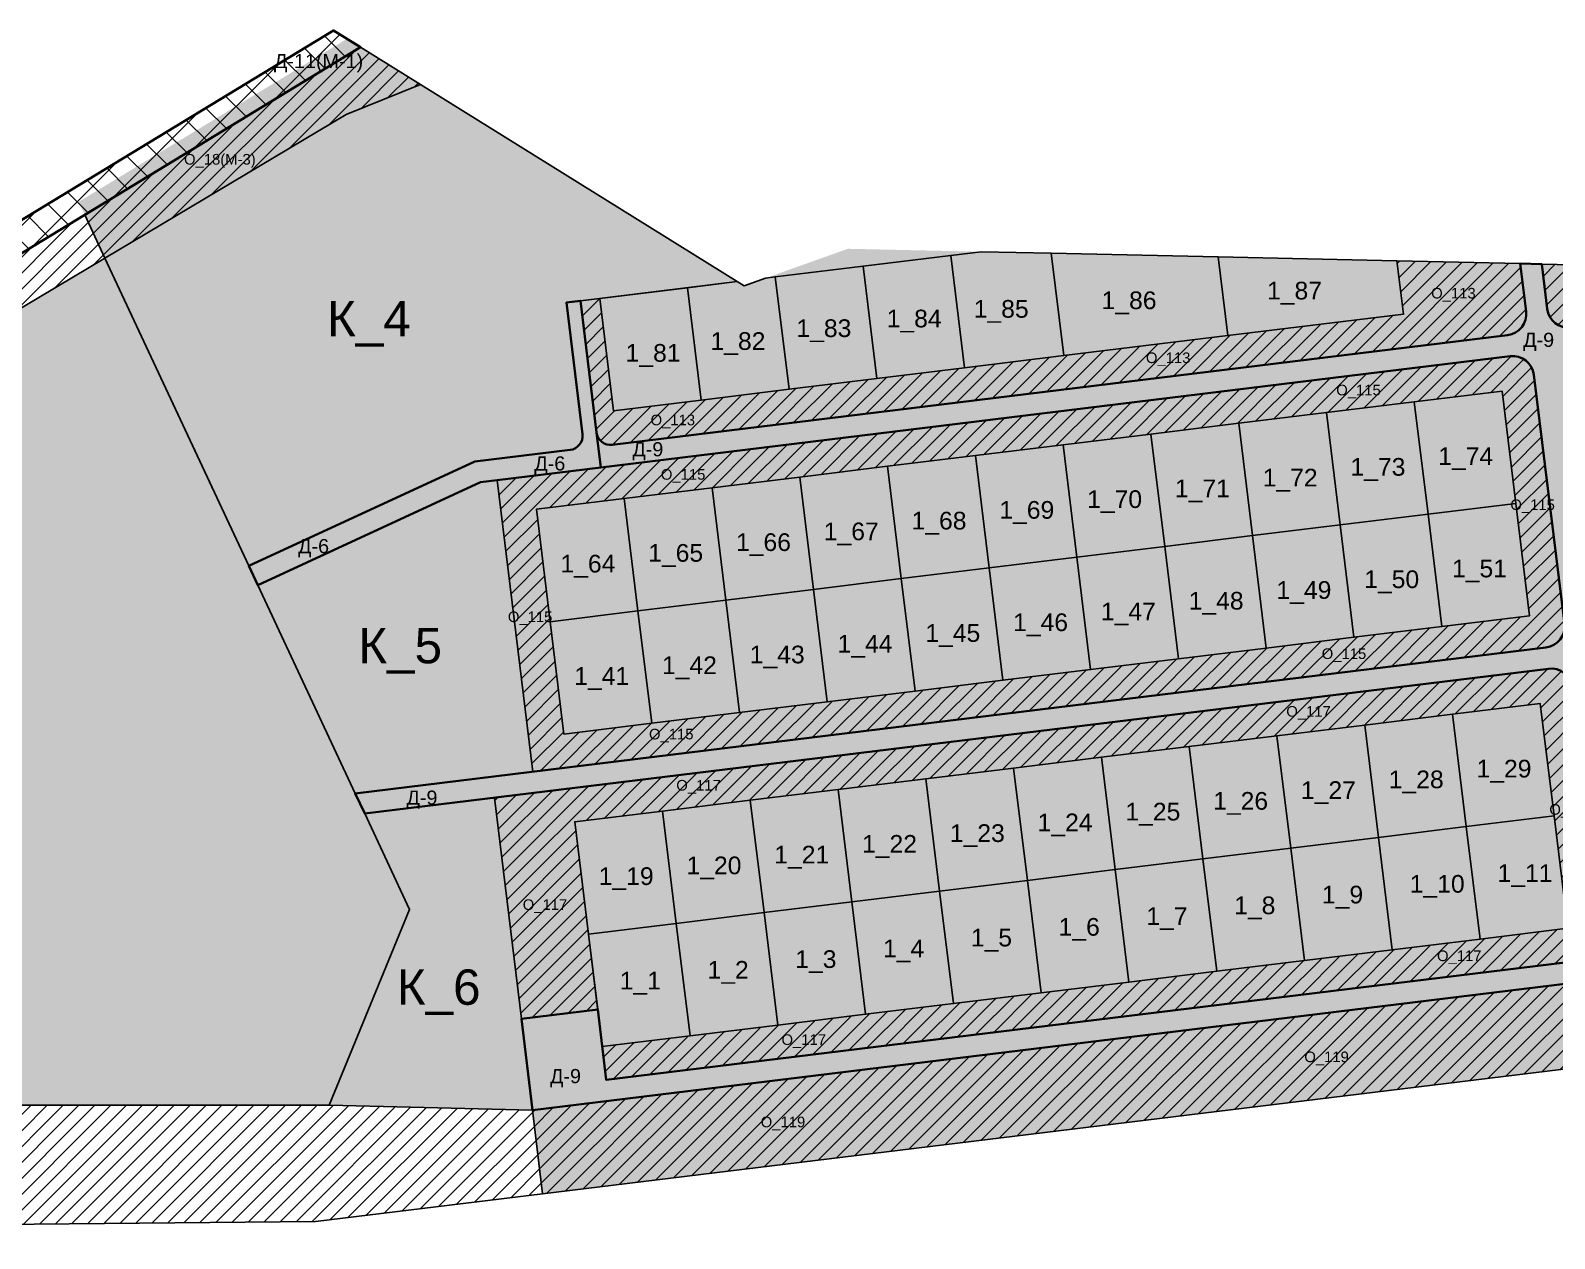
# Model space of a CAD drawing. Header units: millimetres. Extents: x 2242312 to 2245577, y 377443 to 382719.
# Drawn here: x 2244700.6 to 2245131.4, y 381053.5 to 381395 of the extents above; entities that cross this region are included whole.
import ezdxf

# ---------------------------------------------------------------- set-up
doc = ezdxf.new("R2010")
doc.units = ezdxf.units.MM
for name, color, linetype in [('подписи_участок_дорога', 250, 'Continuous'), ('подписи_участок_индивидуалка', 250, 'Continuous'), ('подписи_участок_коммерция', 250, 'Continuous'), ('подписи_участок_прочее', 250, 'Continuous'), ('участок_коммерческая', 5, 'Continuous'), ('участок_муниципалитет_общего_пользования', 5, 'Continuous'), ('участок_собственность_общего_пользования', 5, 'Continuous'), ('участок_социалка', 5, 'Continuous')]:
    doc.layers.add(name, color=color, linetype=linetype)
doc.layers.add('Участки_зона_Ж_1_1_18_08_035001_228', color=7, linetype='Continuous', true_color=0x000000)
doc.layers.add('участок_муниципалитет_дороги', color=141, linetype='Continuous', lineweight=35)
doc.layers.add('участок_собственность_дороги', color=4, linetype='Continuous', lineweight=35)
for name, color, linetype, transparency in [('штриховка ИЖС', 171, 'Continuous', 0.4), ('штриховка коммерция', 6, 'Continuous', 0.4), ('штриховка собственность общего пользования', 3, 'Continuous', 0.4), ('штриховка социалка', 20, 'Continuous', 0.4), ('штриховка_муниципалитет_дорога', 250, 'Continuous', 0.4), ('штриховка_муниципалитет_общего_пользования', 250, 'Continuous', 0.4), ('штриховка_собственность_дорога', 165, 'Continuous', 0.4), ('штриховка_участки_18_08_035001_228', 211, 'Continuous', 0.4)]:
    doc.layers.add(name, color=color, linetype=linetype, transparency=transparency)
doc.styles.get("Standard").update_dxf_attribs({"font": 'arial.ttf'})
pattern_1 = [(45, (0, 0), (-2.245064030267288, 2.245064030267288), [])]

msp = doc.modelspace()

# ---------------------------------------------------------------- hatches: boundary and pattern name
at = {"layer": 'штриховка ИЖС'}
h = msp.add_hatch(color=256, dxfattribs=at)
h.dxf.hatch_style = 1
h.paths.add_polyline_path([(2244714.231322432, 381346.5471019936), (2244790.066279856, 381392.6272068298), (2244810.87, 381379.6900000001), (2244902.319999999, 381322.8200000001), (2244931.689999999, 381333.2800000001), (2244934.469125163, 381333.2189593782), (2245300.640213776, 381325.17638855), (2245463.47, 381321.6), (2245448.45, 381139.72), (2244845.357467257, 381066.1298042504), (2244831.813704893, 381178.0879577319), (2244795.092087848, 381173.5901803936), (2244792.420237657, 381179.3077626937), (2244764.898874579, 381238.1718745364), (2244762.355728184, 381243.6131528653), (2244721.661553262, 381330.6544797303)])
at = {"layer": 'штриховка коммерция'}
h = msp.add_hatch(color=256, dxfattribs=at)
h.dxf.hatch_style = 1
edge = h.paths.add_edge_path()
edge.add_line((2244762.355786163, 381243.6130288529), (2244721.661461683, 381330.654425175))
edge.add_line((2244721.661461683, 381330.654425175), (2244789.839999999, 381371.2700000001))
edge.add_line((2244789.839999999, 381371.2700000001), (2244810.87, 381379.6900000001))
edge.add_line((2244810.87, 381379.6900000001), (2244900.407104632, 381324.0095720018))
edge.add_line((2244900.407104632, 381324.0095720018), (2244856.054937835, 381318.5771813072))
edge.add_line((2244856.054937835, 381318.5771813072), (2244852.084608624, 381318.0908830941))
edge.add_line((2244852.084608624, 381318.0908830941), (2244856.643654374, 381280.8690467368))
edge.add_arc((2244852.673325163, 381280.3827485228), 3.999999999675701, -83.0170167738508, 6.9829832506558205, ccw=False)
edge.add_line((2244853.159623375, 381276.4124193114), (2244826.187004702, 381273.1087294744))
edge.add_line((2244826.187004702, 381273.1087294744), (2244762.355786163, 381243.6130288529))
h = msp.add_hatch(color=256, dxfattribs=at)
h.dxf.hatch_style = 1
h.paths.add_polyline_path([(2244792.420237657, 381179.3077626937), (2244764.89887865, 381238.1718658283), (2244827.850287614, 381267.2676147314), (2244832.548551183, 381267.8430725982), (2244842.639239105, 381185.4587414592)])
h = msp.add_hatch(color=256, dxfattribs=at)
h.dxf.hatch_style = 1
h.paths.add_polyline_path([(2244784.993645554, 381091.1471927697), (2244807.775518267, 381146.4609902448), (2244795.092087848, 381173.5901803936), (2244831.813704893, 381178.0879577319), (2244839.37976686, 381115.5438651668), (2244842.540705241, 381089.7367253253)])
at = {"layer": 'штриховка собственность общего пользования'}
h = msp.add_hatch(dxfattribs=at)
h.set_pattern_fill('ANSI31', color=256)
h.set_pattern_definition(pattern_1)
edge = h.paths.add_edge_path()
edge.add_line((2244856.054937835, 381318.5771813072), (2244861.514140502, 381319.2458413503))
edge.add_line((2244861.514140502, 381319.2458413503), (2244865.404526207, 381287.4832076581))
edge.add_line((2244865.404526207, 381287.4832076581), (2244890.219083779, 381290.5225714904))
edge.add_line((2244890.219083779, 381290.5225714904), (2244915.033641351, 381293.5619353226))
edge.add_line((2244915.033641351, 381293.5619353226), (2244939.848198923, 381296.6012991549))
edge.add_line((2244939.848198923, 381296.6012991549), (2244964.662756495, 381299.6406629871))
edge.add_line((2244964.662756495, 381299.6406629871), (2244992.685485459, 381303.0729735834))
edge.add_line((2244992.685485459, 381303.0729735834), (2245039.10642921, 381308.7587544838))
edge.add_line((2245039.10642921, 381308.7587544838), (2245088.735544354, 381314.8374821484))
edge.add_line((2245088.735544354, 381314.8374821484), (2245086.894180295, 381329.8711000304))
edge.add_line((2245086.894180295, 381329.8711000304), (2245121.745761547, 381329.1056209432))
edge.add_line((2245121.745761547, 381329.1056209432), (2245123.40514474, 381315.5577661783))
edge.add_arc((2245117.449650923, 381314.8283188585), 5.999999999823613, -83.0170167585041, 6.982983238253212, ccw=False)
edge.add_line((2245118.179098243, 381308.8728250414), (2244865.070611005, 381277.8713139505))
edge.add_arc((2244864.584312791, 381281.841643162), 4.000000000045913, 186.983604763028, 276.9829832390863, ccw=False)
edge.add_line((2244860.613988855, 381281.3553018801), (2244856.054937835, 381318.5771813072))
h = msp.add_hatch(dxfattribs=at)
h.set_pattern_fill('ANSI31', color=256)
h.set_pattern_definition(pattern_1)
edge = h.paths.add_edge_path()
edge.add_line((2245127.806906113, 381328.9724941454), (2245129.360638556, 381316.2872134969))
edge.add_arc((2245135.316132374, 381317.0166608168), 6.000000000307049, 186.9829832393677, 276.9829832365415)
edge.add_line((2245136.045579693, 381311.0611669992), (2245258.792089362, 381326.0955395018))
edge.add_line((2245258.792089362, 381326.0955395018), (2245127.806906113, 381328.9724941454))
h = msp.add_hatch(dxfattribs=at)
h.set_pattern_fill('ANSI31', color=256)
h.set_pattern_definition(pattern_1)
edge = h.paths.add_edge_path()
edge.add_line((2244832.548551183, 381267.8430725982), (2245118.908545569, 381302.9173312234))
edge.add_arc((2245119.637992889, 381296.9618374068), 5.999999999289476, 6.982983231632488, 96.98298323775788, ccw=False)
edge.add_line((2245125.593486706, 381297.6912847258), (2245134.225279983, 381227.2179412222))
edge.add_arc((2245128.269786166, 381226.4884939021), 5.999999999858995, -83.01701675836892, 6.982983241011823, ccw=False)
edge.add_line((2245128.999233486, 381220.5330000851), (2244842.639239105, 381185.4587414592))
edge.add_line((2244842.639239105, 381185.4587414592), (2244832.548551183, 381267.8430725982))
h.paths.add_polyline_path([(2244843.629332467, 381259.6292862539), (2244868.443890039, 381262.6686500861), (2244893.258447611, 381265.7080139184), (2244918.073005183, 381268.7473777506), (2244942.887562755, 381271.7867415829), (2244967.702120327, 381274.8261054151), (2244992.516677899, 381277.8654692473), (2245017.331235471, 381280.9048330795), (2245042.145793043, 381283.9441969117), (2245066.960350615, 381286.9835607441), (2245091.774908186, 381290.0229245763), (2245116.589465758, 381293.0622884086), (2245120.479851463, 381261.2996547164), (2245124.370237169, 381229.5370210242), (2245099.555679597, 381226.4976571919), (2245074.741122025, 381223.4582933597), (2245049.926564453, 381220.4189295275), (2245025.112006881, 381217.3795656952), (2245000.297449309, 381214.3402018629), (2244975.482891737, 381211.3008380307), (2244950.668334166, 381208.2614741985), (2244925.853776594, 381205.2221103662), (2244901.039219022, 381202.1827465339), (2244876.22466145, 381199.1433827017), (2244851.410103878, 381196.1040188695), (2244847.519718172, 381227.8666525616)], flags=16)
h = msp.add_hatch(dxfattribs=at)
h.set_pattern_fill('ANSI31', color=256)
h.set_pattern_definition(pattern_1)
edge = h.paths.add_edge_path()
edge.add_line((2244839.379766867, 381115.543865111), (2244831.813704893, 381178.0879577319))
edge.add_line((2244831.813704893, 381178.0879577319), (2245129.728680827, 381214.5775062687))
edge.add_arc((2245130.458128146, 381208.6220124512), 6.000000000156115, 6.9829832338505184, 96.9829832367443, ccw=False)
edge.add_line((2245136.413621964, 381209.3514597706), (2245145.04541524, 381138.8781162669))
edge.add_arc((2245139.08992142, 381138.14866895), 6.000000002243027, -83.01701673920593, 6.982983207423615, ccw=False)
edge.add_line((2245139.819368743, 381132.1931751305), (2244863.385197377, 381098.3346620358))
edge.add_line((2244863.385197377, 381098.3346620358), (2244862.230239121, 381107.764193913))
edge.add_line((2244862.230239121, 381107.764193913), (2244887.044796693, 381110.8035577453))
edge.add_line((2244887.044796693, 381110.8035577453), (2244911.859354265, 381113.8429215775))
edge.add_line((2244911.859354265, 381113.8429215775), (2244936.673911836, 381116.8822854097))
edge.add_line((2244936.673911836, 381116.8822854097), (2244961.488469408, 381119.921649242))
edge.add_line((2244961.488469408, 381119.921649242), (2244986.30302698, 381122.9610130743))
edge.add_line((2244986.30302698, 381122.9610130743), (2245011.117584552, 381126.0003769065))
edge.add_line((2245011.117584552, 381126.0003769065), (2245035.932142124, 381129.0397407387))
edge.add_line((2245035.932142124, 381129.0397407387), (2245060.746699696, 381132.079104571))
edge.add_line((2245060.746699696, 381132.079104571), (2245085.561257268, 381135.1184684033))
edge.add_line((2245085.561257268, 381135.1184684033), (2245110.37581484, 381138.1578322355))
edge.add_line((2245110.37581484, 381138.1578322355), (2245135.190372412, 381141.1971960678))
edge.add_line((2245135.190372412, 381141.1971960678), (2245131.299986707, 381172.95982976))
edge.add_line((2245131.299986707, 381172.95982976), (2245127.409601001, 381204.7224634522))
edge.add_line((2245127.409601001, 381204.7224634522), (2245102.595043429, 381201.6830996199))
edge.add_line((2245102.595043429, 381201.6830996199), (2245077.780485857, 381198.6437357877))
edge.add_line((2245077.780485857, 381198.6437357877), (2245052.965928285, 381195.6043719554))
edge.add_line((2245052.965928285, 381195.6043719554), (2245028.151370713, 381192.5650081232))
edge.add_line((2245028.151370713, 381192.5650081232), (2245003.336813142, 381189.525644291))
edge.add_line((2245003.336813142, 381189.525644291), (2244978.52225557, 381186.4862804587))
edge.add_line((2244978.52225557, 381186.4862804587), (2244953.707697998, 381183.4469166264))
edge.add_line((2244953.707697998, 381183.4469166264), (2244928.893140426, 381180.4075527942))
edge.add_line((2244928.893140426, 381180.4075527942), (2244904.078582854, 381177.3681889619))
edge.add_line((2244904.078582854, 381177.3681889619), (2244879.264025282, 381174.3288251297))
edge.add_line((2244879.264025282, 381174.3288251297), (2244854.44946771, 381171.2894612974))
edge.add_line((2244854.44946771, 381171.2894612974), (2244858.339853415, 381139.5268276052))
edge.add_line((2244858.339853415, 381139.5268276052), (2244860.953706311, 381118.1863080934))
edge.add_line((2244860.953706311, 381118.1863080934), (2244839.379766867, 381115.543865111))
h = msp.add_hatch(dxfattribs=at)
h.set_pattern_fill('ANSI31', color=256)
h.set_pattern_definition(pattern_1)
edge = h.paths.add_edge_path()
edge.add_line((2244842.502268618, 381089.7320174887), (2245140.548816061, 381126.2376813111))
edge.add_arc((2245141.27826338, 381120.2821874936), 6.000000000156115, 6.98298323495402, 96.9829832367443, ccw=False)
edge.add_line((2245147.233757198, 381121.0116348131), (2245149.411594822, 381103.2309148614))
edge.add_line((2245149.411594822, 381103.2309148614), (2244845.357467257, 381066.1298042504))
edge.add_line((2244845.357467257, 381066.1298042504), (2244842.502268618, 381089.7320174887))
h = msp.add_hatch(dxfattribs=at)
h.set_pattern_fill('ANSI31', color=256)
h.set_pattern_definition(pattern_1)
h.paths.add_polyline_path([(2244443, 381055.1), (2244447.534969492, 381064.6489751211), (2244546.164797288, 381064.6489751211), (2244546.164797288, 381091.1471927697), (2244784.993645554, 381091.1471927697), (2244842.502268618, 381089.7320174887), (2244845.357467257, 381066.1298042504), (2244781.19, 381058.3)])
at = {"layer": 'штриховка социалка'}
h = msp.add_hatch(color=256, dxfattribs=at)
h.dxf.hatch_style = 1
h.paths.add_polyline_path([(2244546.164797288, 381091.1471927697), (2244546.164797288, 381223.5870957803), (2244555.99, 381231.9600000001), (2244721.661545073, 381330.654497245), (2244758.119921228, 381252.6716989835), (2244762.355162552, 381243.6127406889), (2244764.899535198, 381238.1721692805), (2244792.419072307, 381179.307619958), (2244795.092087534, 381173.5901810652), (2244807.775518267, 381146.4609902448), (2244784.993645554, 381091.1471927697)])
at = {"layer": 'штриховка_муниципалитет_дорога'}
h = msp.add_hatch(dxfattribs=at)
h.set_pattern_fill('ANSI37', color=256, scale=2)
h.set_pattern_definition([(45, (0, 0), (-4.490128060534577, 4.490128060534577), []), (135, (0, 0), (-4.490128060534577, -4.490128060534576), [])])
edge = h.paths.add_edge_path()
edge.add_line((2244129.74, 380385.7600000001), (2244115.747340867, 380391.1743343141))
edge.add_line((2244115.747340867, 380391.1743343141), (2244398.41, 380993.4300000001))
edge.add_line((2244398.41, 380993.4300000001), (2244397.781739837, 380993.4386911336))
edge.add_line((2244397.781739837, 380993.4386911336), (2244426.604894011, 381054.8642698567))
edge.add_line((2244426.604894011, 381054.8642698567), (2244430.79323288, 381063.7901194492))
edge.add_line((2244430.79323288, 381063.7901194492), (2244453.623815091, 381112.4448127009))
edge.add_line((2244453.623815091, 381112.4448127009), (2244506.416128261, 381224.9515275799))
edge.add_line((2244506.416128261, 381224.9515275799), (2244786.259426619, 381394.9945741733))
edge.add_line((2244786.259426619, 381394.9945741733), (2244793.873133094, 381390.259839487))
edge.add_line((2244793.873133094, 381390.259839487), (2244715.93545605, 381342.9020498722))
edge.add_line((2244715.93545605, 381342.9020498722), (2244617.117178093, 381282.8564417013))
edge.add_line((2244617.117178093, 381282.8564417013), (2244602.954905427, 381274.2509256654))
edge.add_line((2244602.954905427, 381274.2509256654), (2244546.164797288, 381239.7431741456))
edge.add_line((2244546.164797288, 381239.7431741456), (2244515.723519468, 381221.2459378238))
edge.add_line((2244515.723519468, 381221.2459378238), (2244497.584191132, 381182.5888660129))
edge.add_arc((2244502.110638538, 381180.4648894198), 5.000000268312463, 154.8622930057847, 249.0232355608563)
edge.add_line((2244500.320691849, 381175.7962607633), (2244497.470980354, 381169.7958181556))
edge.add_line((2244497.470980354, 381169.7958181556), (2244494.758130275, 381169.7958181556))
edge.add_arc((2244494.758130274, 381164.7958181567), 4.999999998835847, 89.99999998932783, 154.862295380947)
edge.add_line((2244490.231683024, 381166.9197944476), (2244437.761698335, 381055.1))
edge.add_line((2244437.761698335, 381055.1), (2244414.715800054, 381005.9864425261))
edge.add_arc((2244419.242247216, 381003.8624660466), 4.999999999596413, 154.8622929983649, 247.4395701327589)
edge.add_line((2244417.32395904, 380999.2450890347), (2244431.133513337, 380993.5079130025))
edge.add_line((2244431.133513337, 380993.5079130025), (2244414.96, 380993.7300000009))
edge.add_line((2244414.96, 380993.7300000009), (2244414.356928808, 380993.9805457835))
edge.add_arc((2244412.438640624, 380989.3631687747), 4.99999999975365, 67.43957003516843, 154.8622930036509)
edge.add_line((2244407.912193461, 380991.4871452539), (2244390.998781829, 380955.4426481494))
edge.add_line((2244390.998781829, 380955.4426481494), (2244368.887060037, 380908.3199321668))
edge.add_line((2244368.887060037, 380908.3199321668), (2244343.373534878, 380853.9475675793))
edge.add_line((2244343.373534878, 380853.9475675793), (2244321.261813072, 380806.8248516019))
edge.add_line((2244321.261813072, 380806.8248516019), (2244295.748244937, 380752.452395428))
edge.add_line((2244295.748244937, 380752.452395428), (2244273.636566106, 380705.3297710365))
edge.add_line((2244273.636566106, 380705.3297710365), (2244248.123040946, 380650.9574064476))
edge.add_line((2244248.123040946, 380650.9574064476), (2244226.01131914, 380603.834690471))
edge.add_line((2244226.01131914, 380603.834690471), (2244200.49779398, 380549.4623258827))
edge.add_line((2244200.49779398, 380549.4623258827), (2244178.386107777, 380502.3396857784))
edge.add_line((2244178.386107777, 380502.3396857784), (2244152.872526504, 380447.9672016079))
edge.add_line((2244152.872526504, 380447.9672016079), (2244140.115784433, 380420.7810630227))
edge.add_line((2244140.115784433, 380420.7810630227), (2244130.946686376, 380401.240621653))
edge.add_arc((2244139.999580699, 380396.9926686931), 9.999999998770056, 154.8622929909656, 218.0109391423848)
edge.add_line((2244132.120648753, 380390.8345495508), (2244129.74, 380385.7600000001))
at = {"layer": 'штриховка_муниципалитет_общего_пользования'}
h = msp.add_hatch(dxfattribs=at)
h.set_pattern_fill('ANSI31', color=256)
h.set_pattern_definition(pattern_1)
h.paths.add_polyline_path([(2244721.661553262, 381330.6544797304), (2244715.93545605, 381342.9020498723), (2244793.873133094, 381390.259839487), (2244810.870000001, 381379.6900000006), (2244789.839999999, 381371.2700000001)])
h = msp.add_hatch(dxfattribs=at)
h.set_pattern_fill('ANSI31', color=256)
h.set_pattern_definition(pattern_1)
h.paths.add_polyline_path([(2244546.164797288, 381223.5870957803), (2244546.164797288, 381239.7431741456), (2244715.93545605, 381342.9020498722), (2244721.66153368, 381330.6545216142), (2244555.99, 381231.9600000001)])
at = {"layer": 'штриховка_собственность_дорога'}
h = msp.add_hatch(color=256, dxfattribs=at)
h.dxf.hatch_style = 1
edge = h.paths.add_edge_path()
edge.add_line((2244860.61398358, 381281.3553449487), (2244861.829729112, 381271.4295219196))
edge.add_line((2244861.829729112, 381271.4295219196), (2245118.908545569, 381302.9173312234))
edge.add_arc((2245119.637992888, 381296.9618374061), 5.999999999926175, 6.982983237712574, 96.98298323253329, ccw=False)
edge.add_line((2245125.593486706, 381297.6912847258), (2245134.225279983, 381227.2179412222))
edge.add_arc((2245128.269786166, 381226.4884939023), 5.999999999837766, -83.01701675857169, 6.982983239356713, ccw=False)
edge.add_line((2245128.999233486, 381220.5330000851), (2244792.419072307, 381179.307619958))
edge.add_line((2244792.419072307, 381179.307619958), (2244795.092087848, 381173.5901803936))
edge.add_line((2244795.092087848, 381173.5901803936), (2245129.728680827, 381214.5775062687))
edge.add_arc((2245130.458128146, 381208.6220124514), 6.000000000040563, 6.982983238253212, 96.98298323687948, ccw=False)
edge.add_line((2245136.413621963, 381209.3514597712), (2245145.04541524, 381138.8781162669))
edge.add_arc((2245139.089921422, 381138.1486689477), 6.000000000215054, -83.01701675415791, 6.982983232195409, ccw=False)
edge.add_line((2245139.819368743, 381132.1931751305), (2244863.385197377, 381098.3346620358))
edge.add_line((2244863.385197377, 381098.3346620358), (2244860.953706311, 381118.1863080934))
edge.add_line((2244860.953706311, 381118.1863080934), (2244839.379766856, 381115.5438652002))
edge.add_line((2244839.379766856, 381115.5438652002), (2244842.502268618, 381089.7320174887))
edge.add_line((2244842.502268618, 381089.7320174887), (2245140.548816061, 381126.2376813112))
edge.add_arc((2245141.27826338, 381120.2821874939), 5.999999999983951, 6.982983232747074, 96.9829832324657, ccw=False)
edge.add_line((2245147.233757198, 381121.0116348131), (2245149.411594822, 381103.2309148614))
edge.add_line((2245149.411594822, 381103.2309148614), (2245155.367420461, 381103.9576530498))
edge.add_line((2245155.367420461, 381103.9576530498), (2245153.189251015, 381121.7410821323))
edge.add_arc((2245159.144744833, 381122.4705294514), 6.000000000207978, 96.98298324136078, 186.9829832316437, ccw=False)
edge.add_line((2245158.415297513, 381128.4260232687), (2245222.700147144, 381136.2998306649))
edge.add_line((2245222.700147144, 381136.2998306649), (2245451.821057866, 381180.5407726128))
edge.add_line((2245451.821057866, 381180.5407726128), (2245452.333879068, 381186.7506208326))
edge.add_line((2245452.333879068, 381186.7506208326), (2245221.765551827, 381142.2301973217))
edge.add_line((2245221.765551827, 381142.2301973217), (2245157.685850195, 381134.3815170881))
edge.add_arc((2245156.956402876, 381140.3370109054), 5.999999999926175, 186.9829832321954, 276.9829832325333, ccw=False)
edge.add_line((2245151.000909058, 381139.6075635862), (2245142.369115782, 381210.0809070894))
edge.add_arc((2245148.324609599, 381210.8103544092), 6.00000000028582, 96.98298324136078, 186.9829832377126, ccw=False)
edge.add_line((2245147.595162279, 381216.7658482264), (2245457.951817507, 381254.779292162))
edge.add_line((2245457.951817507, 381254.779292162), (2245458.456112804, 381260.8858985945))
edge.add_line((2245458.456112804, 381260.8858985945), (2245146.86571493, 381222.7213420402))
edge.add_arc((2245146.13626761, 381228.6768358575), 5.999999999983951, 186.982983238816, 276.9829832324657, ccw=False)
edge.add_line((2245140.180773793, 381227.9473885376), (2245131.548980516, 381298.4207320446))
edge.add_arc((2245137.504474333, 381299.1501793638), 5.999999999759924, 96.982983236947, 186.9829832332877, ccw=False)
edge.add_line((2245136.775027014, 381305.1056731811), (2245300.640213776, 381325.17638855))
edge.add_line((2245300.640213776, 381325.17638855), (2245258.792089362, 381326.0955395018))
edge.add_line((2245258.792089362, 381326.0955395018), (2245136.045579693, 381311.0611669991))
edge.add_arc((2245135.316132374, 381317.0166608164), 5.999999999983951, 186.9829832382643, 276.9829832324657, ccw=False)
edge.add_line((2245129.360638556, 381316.2872134966), (2245127.806906112, 381328.9724941454))
edge.add_line((2245127.806906112, 381328.9724941454), (2245121.745761547, 381329.1056209432))
edge.add_line((2245121.745761547, 381329.1056209432), (2245123.40514474, 381315.5577661783))
edge.add_arc((2245117.449650923, 381314.8283188585), 5.999999999823613, -83.0170167585041, 6.982983238253212, ccw=False)
edge.add_line((2245118.179098243, 381308.8728250414), (2244865.070611005, 381277.8713139505))
edge.add_arc((2244864.584312791, 381281.841643162), 3.999999999988137, 186.9829832390863, 276.98298323918766, ccw=False)
h = msp.add_hatch(color=256, dxfattribs=at)
h.dxf.hatch_style = 1
edge = h.paths.add_edge_path()
edge.add_line((2244764.89887865, 381238.1718658283), (2244762.355162552, 381243.6127406889))
edge.add_line((2244762.355162552, 381243.6127406889), (2244826.187004702, 381273.1087294744))
edge.add_line((2244826.187004702, 381273.1087294744), (2244853.159623375, 381276.4124193114))
edge.add_arc((2244852.673325163, 381280.3827485223), 3.99999999924054, 276.9829832203395, 366.9829832473288)
edge.add_line((2244856.643654374, 381280.869046736), (2244852.084608624, 381318.0908830941))
edge.add_line((2244852.084608624, 381318.0908830941), (2244856.054937835, 381318.5771813072))
edge.add_line((2244856.054937835, 381318.5771813072), (2244860.613988855, 381281.3553018801))
edge.add_line((2244860.613988855, 381281.3553018801), (2244861.829729112, 381271.4295219196))
edge.add_line((2244861.829729112, 381271.4295219196), (2244832.548551183, 381267.8430725982))
edge.add_line((2244832.548551183, 381267.8430725982), (2244827.850287614, 381267.2676147314))
edge.add_line((2244827.850287614, 381267.2676147314), (2244764.89887865, 381238.1718658283))
at = {"layer": 'штриховка_участки_18_08_035001_228'}
h = msp.add_hatch(color=256, dxfattribs=at)
h.dxf.hatch_style = 1
h.paths.add_polyline_path([(2244886.328698074, 381322.2852051826), (2244900.407104632, 381324.0095720018), (2244902.319999999, 381322.8200000001), (2244908.413697315, 381324.9902442604), (2244911.143255645, 381325.3245690148), (2244915.033641351, 381293.5619353226), (2244890.219083779, 381290.5225714904)])
h.paths.add_polyline_path([(2244865.404526207, 381287.4832076581), (2244861.514140502, 381319.2458413503), (2244886.328698074, 381322.2852051826), (2244890.219083779, 381290.5225714904)])
h.paths.add_polyline_path([(2244935.957813217, 381328.363932847), (2244960.772370789, 381331.4032966793), (2244964.662756495, 381299.6406629871), (2244939.848198923, 381296.6012991549)])
h.paths.add_polyline_path([(2244911.143255645, 381325.3245690148), (2244935.957813217, 381328.3639328471), (2244939.848198923, 381296.6012991549), (2244915.033641351, 381293.5619353227)])
h.paths.add_polyline_path([(2244989.140188711, 381332.0181657751), (2245036.384642249, 381330.980490012), (2245039.10642921, 381308.7587544838), (2244992.685485459, 381303.0729735834)])
h.paths.add_polyline_path([(2244960.772370789, 381331.4032966793), (2244969.342562174, 381332.4530002517), (2244989.140188711, 381332.0181657751), (2244992.685485459, 381303.0729735834), (2244964.662756495, 381299.6406629871)])
h.paths.add_polyline_path([(2245039.10642921, 381308.7587544838), (2245036.384642249, 381330.980490012), (2245086.894180295, 381329.8711000304), (2245088.735544354, 381314.8374821484)])
h = msp.add_hatch(color=256, dxfattribs=at)
h.dxf.hatch_style = 1
h.paths.add_polyline_path([(2244847.519718172, 381227.8666525617), (2244843.629332467, 381259.6292862539), (2244868.443890039, 381262.6686500862), (2244872.334275744, 381230.9060163939)])
h.paths.add_polyline_path([(2244851.410103878, 381196.1040188695), (2244847.519718172, 381227.8666525616), (2244872.334275744, 381230.9060163939), (2244876.22466145, 381199.1433827017)])
h.paths.add_polyline_path([(2244872.334275744, 381230.9060163939), (2244897.148833316, 381233.9453802261), (2244901.039219022, 381202.1827465339), (2244876.22466145, 381199.1433827017)])
h.paths.add_polyline_path([(2244897.148833316, 381233.9453802261), (2244921.963390888, 381236.9847440584), (2244925.853776594, 381205.2221103662), (2244901.039219022, 381202.1827465339)])
h.paths.add_polyline_path([(2244921.963390888, 381236.9847440584), (2244946.77794846, 381240.0241078907), (2244950.668334166, 381208.2614741984), (2244925.853776594, 381205.2221103662)])
h.paths.add_polyline_path([(2244946.77794846, 381240.0241078906), (2244971.592506032, 381243.0634717229), (2244975.482891737, 381211.3008380307), (2244950.668334166, 381208.2614741984)])
h.paths.add_polyline_path([(2244971.592506032, 381243.0634717229), (2244996.407063604, 381246.1028355552), (2245000.297449309, 381214.3402018629), (2244975.482891737, 381211.3008380307)])
h.paths.add_polyline_path([(2244996.407063604, 381246.1028355552), (2245021.221621176, 381249.1421993874), (2245025.112006881, 381217.3795656952), (2245000.297449309, 381214.340201863)])
h.paths.add_polyline_path([(2245021.221621176, 381249.1421993874), (2245046.036178748, 381252.1815632197), (2245049.926564453, 381220.4189295275), (2245025.112006881, 381217.3795656952)])
h.paths.add_polyline_path([(2245091.774908186, 381290.0229245764), (2245116.589465758, 381293.0622884086), (2245120.479851463, 381261.2996547164), (2245095.665293891, 381258.2602908841)])
h.paths.add_polyline_path([(2245066.960350615, 381286.9835607441), (2245091.774908186, 381290.0229245764), (2245095.665293891, 381258.2602908841), (2245070.85073632, 381255.2209270519)])
h.paths.add_polyline_path([(2245042.145793043, 381283.9441969117), (2245066.960350615, 381286.9835607441), (2245070.85073632, 381255.2209270519), (2245046.036178748, 381252.1815632197)])
h.paths.add_polyline_path([(2245095.665293891, 381258.2602908841), (2245120.479851463, 381261.2996547164), (2245124.370237169, 381229.5370210242), (2245099.555679597, 381226.4976571919)])
h.paths.add_polyline_path([(2245070.85073632, 381255.2209270519), (2245095.665293891, 381258.2602908841), (2245099.555679597, 381226.4976571919), (2245074.741122025, 381223.4582933597)])
h.paths.add_polyline_path([(2245046.036178748, 381252.1815632196), (2245070.85073632, 381255.2209270519), (2245074.741122025, 381223.4582933597), (2245049.926564453, 381220.4189295275)])
h.paths.add_polyline_path([(2245017.331235471, 381280.9048330795), (2245042.145793043, 381283.9441969117), (2245046.036178748, 381252.1815632197), (2245021.221621176, 381249.1421993874)])
h.paths.add_polyline_path([(2244992.516677899, 381277.8654692473), (2245017.331235471, 381280.9048330795), (2245021.221621176, 381249.1421993874), (2244996.407063604, 381246.102835555)])
h.paths.add_polyline_path([(2244967.702120327, 381274.8261054151), (2244992.516677899, 381277.8654692473), (2244996.407063604, 381246.1028355552), (2244971.592506032, 381243.0634717229)])
h.paths.add_polyline_path([(2244942.887562755, 381271.7867415829), (2244967.702120327, 381274.8261054151), (2244971.592506032, 381243.0634717229), (2244946.77794846, 381240.0241078906)])
h.paths.add_polyline_path([(2244918.073005183, 381268.7473777506), (2244942.887562755, 381271.7867415829), (2244946.77794846, 381240.0241078907), (2244921.963390888, 381236.9847440584)])
h.paths.add_polyline_path([(2244893.258447611, 381265.7080139184), (2244918.073005183, 381268.7473777506), (2244921.963390888, 381236.9847440584), (2244897.148833316, 381233.9453802261)])
h.paths.add_polyline_path([(2244872.334275744, 381230.9060163939), (2244868.443890039, 381262.6686500861), (2244893.258447611, 381265.7080139184), (2244897.148833316, 381233.9453802261)])
h = msp.add_hatch(color=256, dxfattribs=at)
h.dxf.hatch_style = 1
h.paths.add_polyline_path([(2244858.339853415, 381139.5268276052), (2244854.44946771, 381171.2894612974), (2244879.264025282, 381174.3288251297), (2244883.154410987, 381142.5661914375)])
h.paths.add_polyline_path([(2244879.264025282, 381174.3288251297), (2244904.078582854, 381177.3681889619), (2244907.968968559, 381145.6055552698), (2244883.154410987, 381142.5661914375)])
h.paths.add_polyline_path([(2244904.078582854, 381177.3681889619), (2244928.893140426, 381180.4075527942), (2244932.783526131, 381148.644919102), (2244907.968968559, 381145.6055552698)])
h.paths.add_polyline_path([(2244928.893140426, 381180.4075527942), (2244953.707697998, 381183.4469166265), (2244957.598083703, 381151.6842829342), (2244932.783526131, 381148.644919102)])
h.paths.add_polyline_path([(2244953.707697998, 381183.4469166264), (2244978.52225557, 381186.4862804589), (2244982.412641275, 381154.7236467664), (2244957.598083703, 381151.6842829342)])
h.paths.add_polyline_path([(2244978.52225557, 381186.4862804589), (2245003.336813142, 381189.5256442913), (2245007.227198847, 381157.7630105987), (2244982.412641275, 381154.7236467664)])
h.paths.add_polyline_path([(2245003.336813142, 381189.525644291), (2245028.151370713, 381192.5650081232), (2245032.041756419, 381160.802374431), (2245007.227198847, 381157.7630105988)])
h.paths.add_polyline_path([(2245028.151370713, 381192.5650081232), (2245052.965928285, 381195.6043719554), (2245056.85631399, 381163.8417382632), (2245032.041756419, 381160.802374431)])
h.paths.add_polyline_path([(2245052.965928285, 381195.6043719554), (2245077.780485857, 381198.6437357877), (2245081.670871562, 381166.8811020955), (2245056.85631399, 381163.8417382632)])
h.paths.add_polyline_path([(2245077.780485857, 381198.6437357877), (2245102.595043429, 381201.6830996199), (2245106.485429134, 381169.9204659277), (2245081.670871562, 381166.8811020955)])
h.paths.add_polyline_path([(2245102.595043429, 381201.6830996199), (2245127.409601001, 381204.7224634522), (2245131.299986706, 381172.95982976), (2245106.485429134, 381169.9204659277)])
h.paths.add_polyline_path([(2245110.37581484, 381138.1578322355), (2245085.561257268, 381135.1184684033), (2245081.670871562, 381166.8811020955), (2245106.485429134, 381169.9204659277)])
h.paths.add_polyline_path([(2245135.190372412, 381141.1971960678), (2245110.37581484, 381138.1578322355), (2245106.485429134, 381169.9204659277), (2245131.299986706, 381172.95982976)])
h.paths.add_polyline_path([(2245060.746699696, 381132.079104571), (2245056.85631399, 381163.8417382632), (2245081.670871562, 381166.8811020955), (2245085.561257268, 381135.1184684033)])
h.paths.add_polyline_path([(2245032.041756419, 381160.802374431), (2245056.85631399, 381163.8417382632), (2245060.746699696, 381132.079104571), (2245035.932142124, 381129.0397407387)])
h.paths.add_polyline_path([(2245007.227198847, 381157.7630105987), (2245032.041756419, 381160.802374431), (2245035.932142124, 381129.0397407387), (2245011.117584552, 381126.0003769065)])
h.paths.add_polyline_path([(2244982.412641275, 381154.7236467664), (2245007.227198847, 381157.7630105987), (2245011.117584552, 381126.0003769065), (2244986.30302698, 381122.9610130743)])
h.paths.add_polyline_path([(2244957.598083703, 381151.6842829342), (2244982.412641275, 381154.7236467664), (2244986.30302698, 381122.9610130743), (2244961.488469408, 381119.921649242)])
h.paths.add_polyline_path([(2244932.783526131, 381148.644919102), (2244957.598083703, 381151.6842829342), (2244961.488469408, 381119.921649242), (2244936.673911836, 381116.8822854097)])
h.paths.add_polyline_path([(2244907.968968559, 381145.6055552698), (2244932.783526131, 381148.644919102), (2244936.673911836, 381116.8822854098), (2244911.859354265, 381113.8429215775)])
h.paths.add_polyline_path([(2244883.154410987, 381142.5661914375), (2244907.968968559, 381145.6055552698), (2244911.859354265, 381113.8429215775), (2244887.044796693, 381110.8035577453)])
h.paths.add_polyline_path([(2244858.339853415, 381139.5268276052), (2244883.154410987, 381142.5661914375), (2244887.044796693, 381110.8035577453), (2244862.230239121, 381107.764193913)])

# ---------------------------------------------------------------- linework, layer by layer
at = {"layer": 'Участки_зона_Ж_1_1_18_08_035001_228'}
for points in [[(2244935.957813217, 381328.363932847), (2244960.772370789, 381331.4032966793), (2244964.662756495, 381299.6406629871), (2244939.848198923, 381296.6012991549)], [(2244960.772370789, 381331.4032966793), (2244969.342562174, 381332.4530002517), (2244989.140188711, 381332.0181657751), (2244992.685485459, 381303.0729735834), (2244964.662756495, 381299.6406629871)], [(2244989.140188711, 381332.0181657751), (2245036.384642249, 381330.980490012), (2245039.10642921, 381308.7587544838), (2244992.685485459, 381303.0729735834)], [(2245039.10642921, 381308.7587544838), (2245036.384642249, 381330.980490012), (2245086.894180295, 381329.8711000304), (2245088.735544354, 381314.8374821484)], [(2244911.143255645, 381325.3245690148), (2244935.957813217, 381328.3639328471), (2244939.848198923, 381296.6012991549), (2244915.033641351, 381293.5619353227)], [(2244865.404526207, 381287.4832076581), (2244861.514140502, 381319.2458413503), (2244886.328698074, 381322.2852051826), (2244890.219083779, 381290.5225714904)], [(2244886.328698074, 381322.2852051826), (2244900.407104632, 381324.0095720018), (2244902.319999999, 381322.8200000001), (2244908.413697315, 381324.9902442604), (2244911.143255645, 381325.3245690148), (2244915.033641351, 381293.5619353226), (2244890.219083779, 381290.5225714904)], [(2245091.774908186, 381290.0229245764), (2245116.589465758, 381293.0622884086), (2245120.479851463, 381261.2996547164), (2245095.665293891, 381258.2602908841)], [(2245066.960350615, 381286.9835607441), (2245091.774908186, 381290.0229245764), (2245095.665293891, 381258.2602908841), (2245070.85073632, 381255.2209270519)], [(2245017.331235471, 381280.9048330795), (2245042.145793043, 381283.9441969117), (2245046.036178748, 381252.1815632197), (2245021.221621176, 381249.1421993874)], [(2245042.145793043, 381283.9441969117), (2245066.960350615, 381286.9835607441), (2245070.85073632, 381255.2209270519), (2245046.036178748, 381252.1815632197)], [(2244992.516677899, 381277.8654692473), (2245017.331235471, 381280.9048330795), (2245021.221621176, 381249.1421993874), (2244996.407063604, 381246.102835555)], [(2244942.887562755, 381271.7867415829), (2244967.702120327, 381274.8261054151), (2244971.592506032, 381243.0634717229), (2244946.77794846, 381240.0241078906)], [(2244967.702120327, 381274.8261054151), (2244992.516677899, 381277.8654692473), (2244996.407063604, 381246.1028355552), (2244971.592506032, 381243.0634717229)], [(2244918.073005183, 381268.7473777506), (2244942.887562755, 381271.7867415829), (2244946.77794846, 381240.0241078907), (2244921.963390888, 381236.9847440584)], [(2244893.258447611, 381265.7080139184), (2244918.073005183, 381268.7473777506), (2244921.963390888, 381236.9847440584), (2244897.148833316, 381233.9453802261)], [(2244847.519718172, 381227.8666525617), (2244843.629332467, 381259.6292862539), (2244868.443890039, 381262.6686500862), (2244872.334275744, 381230.9060163939)], [(2244872.334275744, 381230.9060163939), (2244868.443890039, 381262.6686500861), (2244893.258447611, 381265.7080139184), (2244897.148833316, 381233.9453802261)], [(2245070.85073632, 381255.2209270519), (2245095.665293891, 381258.2602908841), (2245099.555679597, 381226.4976571919), (2245074.741122025, 381223.4582933597)], [(2245095.665293891, 381258.2602908841), (2245120.479851463, 381261.2996547164), (2245124.370237169, 381229.5370210242), (2245099.555679597, 381226.4976571919)], [(2245046.036178748, 381252.1815632196), (2245070.85073632, 381255.2209270519), (2245074.741122025, 381223.4582933597), (2245049.926564453, 381220.4189295275)], [(2244996.407063604, 381246.1028355552), (2245021.221621176, 381249.1421993874), (2245025.112006881, 381217.3795656952), (2245000.297449309, 381214.340201863)], [(2245021.221621176, 381249.1421993874), (2245046.036178748, 381252.1815632197), (2245049.926564453, 381220.4189295275), (2245025.112006881, 381217.3795656952)], [(2244971.592506032, 381243.0634717229), (2244996.407063604, 381246.1028355552), (2245000.297449309, 381214.3402018629), (2244975.482891737, 381211.3008380307)], [(2244946.77794846, 381240.0241078906), (2244971.592506032, 381243.0634717229), (2244975.482891737, 381211.3008380307), (2244950.668334166, 381208.2614741984)], [(2244897.148833316, 381233.9453802261), (2244921.963390888, 381236.9847440584), (2244925.853776594, 381205.2221103662), (2244901.039219022, 381202.1827465339)], [(2244921.963390888, 381236.9847440584), (2244946.77794846, 381240.0241078907), (2244950.668334166, 381208.2614741984), (2244925.853776594, 381205.2221103662)], [(2244872.334275744, 381230.9060163939), (2244897.148833316, 381233.9453802261), (2244901.039219022, 381202.1827465339), (2244876.22466145, 381199.1433827017)], [(2244851.410103878, 381196.1040188695), (2244847.519718172, 381227.8666525616), (2244872.334275744, 381230.9060163939), (2244876.22466145, 381199.1433827017)], [(2245077.780485857, 381198.6437357877), (2245102.595043429, 381201.6830996199), (2245106.485429134, 381169.9204659277), (2245081.670871562, 381166.8811020955)], [(2245102.595043429, 381201.6830996199), (2245127.409601001, 381204.7224634522), (2245131.299986706, 381172.95982976), (2245106.485429134, 381169.9204659277)], [(2245052.965928285, 381195.6043719554), (2245077.780485857, 381198.6437357877), (2245081.670871562, 381166.8811020955), (2245056.85631399, 381163.8417382632)], [(2245028.151370713, 381192.5650081232), (2245052.965928285, 381195.6043719554), (2245056.85631399, 381163.8417382632), (2245032.041756419, 381160.802374431)], [(2244978.52225557, 381186.4862804589), (2245003.336813142, 381189.5256442913), (2245007.227198847, 381157.7630105987), (2244982.412641275, 381154.7236467664)], [(2245003.336813142, 381189.525644291), (2245028.151370713, 381192.5650081232), (2245032.041756419, 381160.802374431), (2245007.227198847, 381157.7630105988)], [(2244953.707697998, 381183.4469166264), (2244978.52225557, 381186.4862804589), (2244982.412641275, 381154.7236467664), (2244957.598083703, 381151.6842829342)], [(2244904.078582854, 381177.3681889619), (2244928.893140426, 381180.4075527942), (2244932.783526131, 381148.644919102), (2244907.968968559, 381145.6055552698)], [(2244928.893140426, 381180.4075527942), (2244953.707697998, 381183.4469166265), (2244957.598083703, 381151.6842829342), (2244932.783526131, 381148.644919102)], [(2244879.264025282, 381174.3288251297), (2244904.078582854, 381177.3681889619), (2244907.968968559, 381145.6055552698), (2244883.154410987, 381142.5661914375)], [(2244858.339853415, 381139.5268276052), (2244854.44946771, 381171.2894612974), (2244879.264025282, 381174.3288251297), (2244883.154410987, 381142.5661914375)], [(2245135.190372412, 381141.1971960678), (2245110.37581484, 381138.1578322355), (2245106.485429134, 381169.9204659277), (2245131.299986706, 381172.95982976)], [(2245060.746699696, 381132.079104571), (2245056.85631399, 381163.8417382632), (2245081.670871562, 381166.8811020955), (2245085.561257268, 381135.1184684033)], [(2245110.37581484, 381138.1578322355), (2245085.561257268, 381135.1184684033), (2245081.670871562, 381166.8811020955), (2245106.485429134, 381169.9204659277)], [(2245032.041756419, 381160.802374431), (2245056.85631399, 381163.8417382632), (2245060.746699696, 381132.079104571), (2245035.932142124, 381129.0397407387)], [(2245007.227198847, 381157.7630105987), (2245032.041756419, 381160.802374431), (2245035.932142124, 381129.0397407387), (2245011.117584552, 381126.0003769065)], [(2244957.598083703, 381151.6842829342), (2244982.412641275, 381154.7236467664), (2244986.30302698, 381122.9610130743), (2244961.488469408, 381119.921649242)], [(2244982.412641275, 381154.7236467664), (2245007.227198847, 381157.7630105987), (2245011.117584552, 381126.0003769065), (2244986.30302698, 381122.9610130743)], [(2244932.783526131, 381148.644919102), (2244957.598083703, 381151.6842829342), (2244961.488469408, 381119.921649242), (2244936.673911836, 381116.8822854097)], [(2244883.154410987, 381142.5661914375), (2244907.968968559, 381145.6055552698), (2244911.859354265, 381113.8429215775), (2244887.044796693, 381110.8035577453)], [(2244907.968968559, 381145.6055552698), (2244932.783526131, 381148.644919102), (2244936.673911836, 381116.8822854098), (2244911.859354265, 381113.8429215775)], [(2244858.339853415, 381139.5268276052), (2244883.154410987, 381142.5661914375), (2244887.044796693, 381110.8035577453), (2244862.230239121, 381107.764193913)]]:
    msp.add_lwpolyline(points, close=True, dxfattribs=at)
at = {"layer": 'участок_коммерческая'}
msp.add_lwpolyline([(2244762.355786163, 381243.6130288529), (2244721.661461683, 381330.654425175), (2244789.839999999, 381371.2700000001), (2244810.87, 381379.6900000001), (2244900.407104632, 381324.0095720018), (2244856.054937835, 381318.5771813072), (2244852.084608624, 381318.0908830941), (2244856.643654374, 381280.8690467368, -0.4142135624946592), (2244853.159623375, 381276.4124193114), (2244826.187004702, 381273.1087294744)], format="xyb", close=True, dxfattribs=at)
for points in [[(2244792.420237657, 381179.3077626937), (2244764.89887865, 381238.1718658283), (2244827.850287614, 381267.2676147314), (2244832.548551183, 381267.8430725982), (2244842.639239105, 381185.4587414592)], [(2244784.993645554, 381091.1471927697), (2244807.775518267, 381146.4609902448), (2244795.092087848, 381173.5901803936), (2244831.813704893, 381178.0879577319), (2244839.37976686, 381115.5438651668), (2244842.540705241, 381089.7367253253)]]:
    msp.add_lwpolyline(points, close=True, dxfattribs=at)
at = {"layer": 'участок_муниципалитет_дороги'}
msp.add_lwpolyline([(2244397.781739837, 380993.4386911336), (2244426.604894011, 381054.8642698567), (2244430.79323288, 381063.7901194492), (2244453.623815091, 381112.4448127009), (2244506.416128261, 381224.9515275799), (2244786.259426619, 381394.9945741733), (2244793.873133094, 381390.259839487), (2244715.93545605, 381342.9020498722), (2244617.117178093, 381282.8564417013), (2244602.954905427, 381274.2509256654), (2244546.164797288, 381239.7431741456), (2244515.723519468, 381221.2459378238), (2244497.584191132, 381182.5888660129, 0.4356476420961811), (2244500.320691849, 381175.7962607633), (2244497.470980354, 381169.7958181556), (2244494.758130275, 381169.7958181556, 0.290821637709028), (2244490.231683024, 381166.9197944476), (2244437.761698335, 381055.1), (2244414.715800054, 381005.9864425261, 0.4274506938919728)], format="xyb", dxfattribs=at)
at = {"layer": 'участок_муниципалитет_общего_пользования'}
for points in [[(2244721.661553262, 381330.6544797304), (2244715.93545605, 381342.9020498723), (2244793.873133094, 381390.259839487), (2244810.870000001, 381379.6900000006), (2244789.839999999, 381371.2700000001)], [(2244546.164797288, 381223.5870957803), (2244546.164797288, 381239.7431741456), (2244715.93545605, 381342.9020498722), (2244721.66153368, 381330.6545216142), (2244555.99, 381231.9600000001)]]:
    msp.add_lwpolyline(points, close=True, dxfattribs=at)
at = {"layer": 'участок_собственность_дороги'}
for points in [[(2245136.045579693, 381311.0611669991, -0.4142135623569673), (2245129.360638556, 381316.2872134966), (2245127.806906112, 381328.9724941454), (2245121.745761547, 381329.1056209432), (2245123.40514474, 381315.5577661783, -0.4142135623441904), (2245118.179098243, 381308.8728250414), (2244865.070611005, 381277.8713139505, -0.4142135623761064), (2244860.61398358, 381281.3553449487), (2244861.829729112, 381271.4295219196), (2245118.908545569, 381302.9173312234, -0.4142135623569673), (2245125.593486706, 381297.6912847258), (2245134.225279983, 381227.2179412222, -0.4142135623536879), (2245128.999233486, 381220.5330000851), (2244792.419072307, 381179.307619958), (2244795.092087848, 381173.5901803936), (2245129.728680827, 381214.5775062687, -0.4142135623594422), (2245136.413621963, 381209.3514597712)], [(2245139.819368743, 381132.1931751305), (2244863.385197377, 381098.3346620358), (2244860.953706311, 381118.1863080934), (2244839.379766856, 381115.5438652002), (2244842.502268618, 381089.7320174887), (2245140.548816061, 381126.2376813112, -0.4142135623817163)]]:
    msp.add_lwpolyline(points, format="xyb", dxfattribs=at)
msp.add_lwpolyline([(2244764.89887865, 381238.1718658283), (2244762.355162552, 381243.6127406889), (2244826.187004702, 381273.1087294744), (2244853.159623375, 381276.4124193114, 0.4142135625073509), (2244856.643654374, 381280.869046736), (2244852.084608624, 381318.0908830941), (2244856.054937835, 381318.5771813072), (2244860.613988855, 381281.3553018801), (2244861.829729112, 381271.4295219196), (2244832.548551183, 381267.8430725982), (2244827.850287614, 381267.2676147314)], format="xyb", close=True, dxfattribs=at)
at = {"layer": 'участок_собственность_общего_пользования'}
for points in [[(2244856.054937835, 381318.5771813072), (2244861.514140502, 381319.2458413503), (2244865.404526207, 381287.4832076581), (2244890.219083779, 381290.5225714904), (2244915.033641351, 381293.5619353226), (2244939.848198923, 381296.6012991549), (2244964.662756495, 381299.6406629871), (2244992.685485459, 381303.0729735834), (2245039.10642921, 381308.7587544838), (2245088.735544354, 381314.8374821484), (2245086.894180295, 381329.8711000304), (2245121.745761547, 381329.1056209432), (2245123.40514474, 381315.5577661783, -0.4142135623466187), (2245118.179098243, 381308.8728250414), (2244865.070611005, 381277.8713139505, -0.4142103851719648), (2244860.613988855, 381281.3553018801)], [(2245127.806906113, 381328.9724941454), (2245129.360638556, 381316.2872134969, 0.4142135623586478), (2245136.045579693, 381311.0611669992), (2245258.792089362, 381326.0955395018)], [(2244832.548551183, 381267.8430725982), (2245118.908545569, 381302.9173312234, -0.4142135624210412), (2245125.593486706, 381297.6912847258), (2245134.225279983, 381227.2179412222, -0.4142135623699292), (2245128.999233486, 381220.5330000851), (2244842.639239105, 381185.4587414592)], [(2244842.502268618, 381089.7320174887), (2245140.548816061, 381126.2376813111, -0.414213562382247), (2245147.233757198, 381121.0116348131), (2245149.411594822, 381103.2309148614), (2244845.357467257, 381066.1298042504)]]:
    msp.add_lwpolyline(points, format="xyb", close=True, dxfattribs=at)
for points in [[(2244843.629332467, 381259.6292862539), (2244868.443890039, 381262.6686500861), (2244893.258447611, 381265.7080139184), (2244918.073005183, 381268.7473777506), (2244942.887562755, 381271.7867415829), (2244967.702120327, 381274.8261054151), (2244992.516677899, 381277.8654692473), (2245017.331235471, 381280.9048330795), (2245042.145793043, 381283.9441969117), (2245066.960350615, 381286.9835607441), (2245091.774908186, 381290.0229245763), (2245116.589465758, 381293.0622884086), (2245120.479851463, 381261.2996547164), (2245124.370237169, 381229.5370210242), (2245099.555679597, 381226.4976571919), (2245074.741122025, 381223.4582933597), (2245049.926564453, 381220.4189295275), (2245025.112006881, 381217.3795656952), (2245000.297449309, 381214.3402018629), (2244975.482891737, 381211.3008380307), (2244950.668334166, 381208.2614741985), (2244925.853776594, 381205.2221103662), (2244901.039219022, 381202.1827465339), (2244876.22466145, 381199.1433827017), (2244851.410103878, 381196.1040188695), (2244847.519718172, 381227.8666525616)], [(2244443, 381055.1), (2244447.534969492, 381064.6489751211), (2244546.164797288, 381064.6489751211), (2244546.164797288, 381091.1471927697), (2244784.993645554, 381091.1471927697), (2244842.502268618, 381089.7320174887), (2244845.357467257, 381066.1298042504), (2244781.19, 381058.3)]]:
    msp.add_lwpolyline(points, close=True, dxfattribs=at)
msp.add_lwpolyline([(2245139.819368743, 381132.1931751305), (2244863.385197377, 381098.3346620358), (2244862.230239121, 381107.764193913), (2244887.044796693, 381110.8035577453), (2244911.859354265, 381113.8429215775), (2244936.673911836, 381116.8822854097), (2244961.488469408, 381119.921649242), (2244986.30302698, 381122.9610130743), (2245011.117584552, 381126.0003769065), (2245035.932142124, 381129.0397407387), (2245060.746699696, 381132.079104571), (2245085.561257268, 381135.1184684033), (2245110.37581484, 381138.1578322355), (2245135.190372412, 381141.1971960678), (2245131.299986707, 381172.95982976), (2245127.409601001, 381204.7224634522), (2245102.595043429, 381201.6830996199), (2245077.780485857, 381198.6437357877), (2245052.965928285, 381195.6043719554), (2245028.151370713, 381192.5650081232), (2245003.336813142, 381189.525644291), (2244978.52225557, 381186.4862804587), (2244953.707697998, 381183.4469166264), (2244928.893140426, 381180.4075527942), (2244904.078582854, 381177.3681889619), (2244879.264025282, 381174.3288251297), (2244854.44946771, 381171.2894612974), (2244858.339853415, 381139.5268276052), (2244860.953706311, 381118.1863080934), (2244839.379766867, 381115.543865111), (2244831.813704893, 381178.0879577319), (2245129.728680827, 381214.5775062687, -0.4142135623878878), (2245136.413621964, 381209.3514597706)], format="xyb", dxfattribs=at)
at = {"layer": 'участок_социалка'}
msp.add_lwpolyline([(2244546.164797288, 381091.1471927697), (2244546.164797288, 381223.5870957803), (2244555.99, 381231.9600000001), (2244721.661545073, 381330.654497245), (2244758.119921228, 381252.6716989835), (2244762.355162552, 381243.6127406889), (2244764.899535198, 381238.1721692805), (2244792.419072307, 381179.307619958), (2244795.092087534, 381173.5901810652), (2244807.775518267, 381146.4609902448), (2244784.993645554, 381091.1471927697)], close=True, dxfattribs=at)

# ---------------------------------------------------------------- texts
at = {"layer": 'подписи_участок_дорога', "char_height": 4, "attachment_point": 1}
for s, insert in [('Д-11(М-1)', (2244769.441871778, 381388.3432683351)), ('Д-9', (2245122.568099273, 381309.538105364)), ('Д-6', (2244843.031884319, 381274.5962882743)), ('Д-9', (2244870.74344497, 381278.6089359251)), ('Д-6', (2244776.256809858, 381251.2214295175)), ('Д-9', (2244806.895070329, 381180.1256549205)), ('Д-9', (2244847.471720522, 381101.40183785))]:
    msp.add_mtext_dynamic_manual_height_columns(s, width=17.88472335319966, gutter_width=12.5, heights=[0], dxfattribs=dict(at, insert=insert))
at = {"layer": 'подписи_участок_индивидуалка', "char_height": 5, "attachment_point": 1}
for s, insert in [('1_87', (2245050.156829905, 381323.9546498907)), ('1_85', (2244967.237453637, 381318.7948731712)), ('1_86', (2245003.382178759, 381321.2230457551)), ('1_83', (2244917.121795355, 381313.3316648999)), ('1_84', (2244942.634940763, 381316.0632690355)), ('1_82', (2244892.823010402, 381309.6895260523)), ('1_81', (2244868.827953371, 381306.3510588132)), ('1_74', (2245098.552513334, 381277.1626471776)), ('1_72', (2245048.92339819, 381271.0839195129)), ('1_73', (2245073.737955762, 381274.1232833453)), ('1_71', (2245024.108840618, 381268.0445556807)), ('1_69', (2244974.479725474, 381261.9658280163)), ('1_70', (2244999.294283046, 381265.0051918485)), ('1_68', (2244949.665167903, 381258.9264641841)), ('1_67', (2244924.850610331, 381255.8871003519)), ('1_65', (2244875.221495187, 381249.8083726874)), ('1_66', (2244900.036052759, 381252.8477365196)), ('1_64', (2244850.406937615, 381246.7690088551)), ('1_51', (2245102.442899039, 381245.4000134853)), ('1_50', (2245077.628341467, 381242.3606496531)), ('1_48', (2245027.999226323, 381236.2819219886)), ('1_49', (2245052.813783895, 381239.3212858209)), ('1_47', (2245003.184668751, 381233.2425581564)), ('1_45', (2244953.555553608, 381227.1638304919)), ('1_46', (2244978.37011118, 381230.2031943241)), ('1_44', (2244928.740996036, 381224.1244666596)), ('1_43', (2244903.926438464, 381221.0851028273)), ('1_41', (2244854.29732332, 381215.0063751629)), ('1_42', (2244879.111880892, 381218.0457389951)), ('1_29', (2245109.372648577, 381188.8228222211)), ('1_28', (2245084.558091005, 381185.7834583889)), ('1_26', (2245034.928975861, 381179.7047307244)), ('1_27', (2245059.743533433, 381182.7440945566)), ('1_25', (2245010.114418289, 381176.6653668925)), ('1_24', (2244985.299860717, 381173.6260030601)), ('1_22', (2244935.670745573, 381167.5472753954)), ('1_23', (2244960.485303145, 381170.5866392278)), ('1_21', (2244910.856188002, 381164.5079115631)), ('1_19', (2244861.227072857, 381158.4291838986)), ('1_20', (2244886.04163043, 381161.4685477309)), ('1_11', (2245115.309752563, 381159.2915146947)), ('1_10', (2245090.495194991, 381156.2521508625)), ('1_8', (2245040.866079847, 381150.1734231981)), ('1_9', (2245065.680637419, 381153.2127870303)), ('1_7', (2245016.051522275, 381147.1340593658)), ('1_5', (2244966.422407131, 381141.0553317012)), ('1_6', (2244991.236964703, 381144.0946955335)), ('1_4', (2244941.607849559, 381138.015967869)), ('1_3', (2244916.793291987, 381134.9766040368)), ('1_1', (2244867.164176844, 381128.8978763723)), ('1_2', (2244891.978734415, 381131.9372402045))]:
    msp.add_mtext_dynamic_manual_height_columns(s, width=36.1200985237956, gutter_width=12.5, heights=[0], dxfattribs=dict(at, insert=insert))
at = {"layer": 'подписи_участок_коммерция', "char_height": 10, "attachment_point": 1}
for s, insert in [('К_4', (2244784.434423816, 381318.5358746376)), ('К_5', (2244793.277812282, 381226.0855140502)), ('К_6', (2244804.162406726, 381129.556591703))]:
    msp.add_mtext_dynamic_manual_height_columns(s, width=36.1200985237956, gutter_width=12.5, heights=[0], dxfattribs=dict(at, insert=insert))
at = {"layer": 'подписи_участок_прочее', "char_height": 3, "attachment_point": 1}
for s, insert in [('О_18(М-3)', (2244744.008844544, 381360.0856795629)), ('О_113', (2245096.559600844, 381322.2318847323)), ('О_113', (2245015.923770581, 381303.9686059415)), ('О_115', (2245069.722421709, 381294.8470851789)), ('О_113', (2244875.896110663, 381286.3902244875)), ('О_115', (2244878.808314678, 381270.9974677144)), ('О_115', (2245118.942392755, 381262.4264981041)), ('О_115', (2244835.554400728, 381230.751154429)), ('О_115', (2245065.620757454, 381220.3168934522)), ('О_117', (2245055.604264915, 381204.0044382972)), ('О_115', (2244875.452407561, 381197.5852020431)), ('О_117', (2244883.166122993, 381183.1155571666)), ('О_117', (2245129.965545452, 381176.2865772407)), ('О_117', (2244839.755443279, 381149.3723550672)), ('О_117', (2245098.211240149, 381134.9107563323)), ('О_117', (2244912.910747184, 381111.210114401)), ('О_119', (2245060.704471102, 381106.3415890987)), ('О_119', (2244907.031751074, 381087.934089313))]:
    msp.add_mtext_dynamic_manual_height_columns(s, width=36.1200985237956, gutter_width=12.5, heights=[0], dxfattribs=dict(at, insert=insert))

doc.saveas('drawing.dxf')
